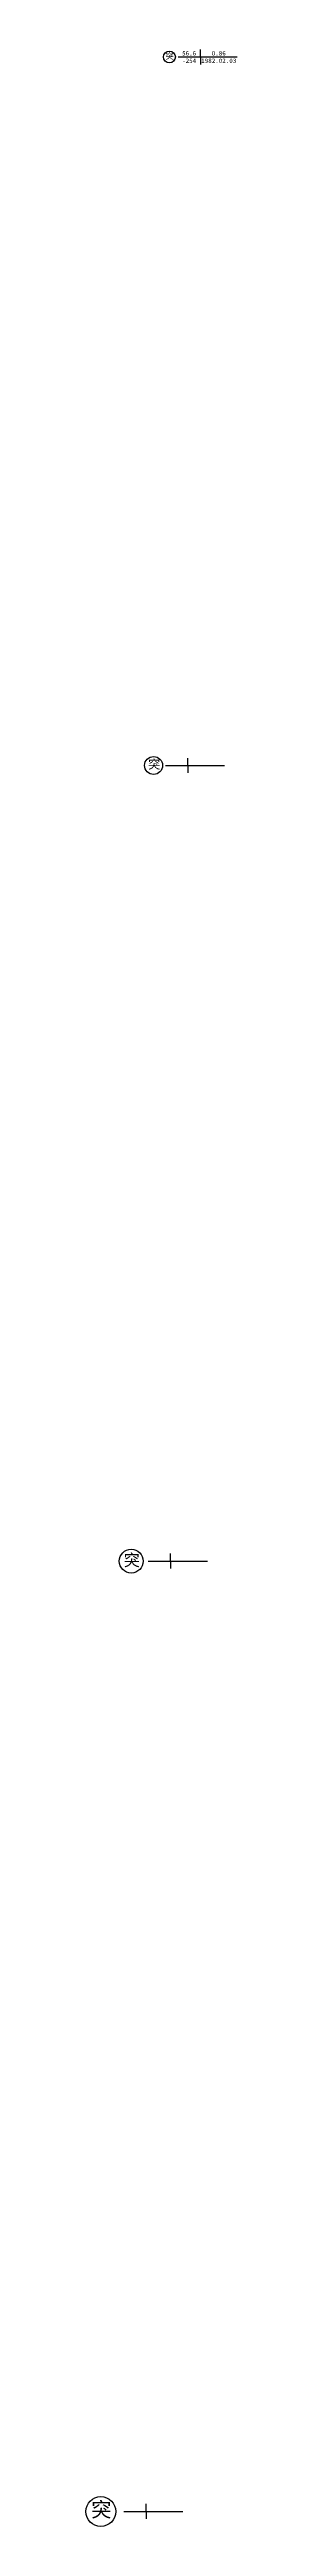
# Model space of a CAD drawing. Header units: millimetres. Extents: x 889 to 2243, y 443 to 1440.
# Drawn here: x 889 to 940, y 597 to 1428 of the extents above; entities that cross this region are included whole.
import ezdxf
from ezdxf.enums import TextEntityAlignment as Align

# ---------------------------------------------------------------- set-up
doc = ezdxf.new("R2010")
doc.units = ezdxf.units.MM
doc.styles.get("Standard").update_dxf_attribs({"font": 'SimSun.ttf'})

# ---------------------------------------------------------------- blocks, each defined once
blk = doc.blocks.new('中型突出点')
for p, q in [((11.44, -0.01), (11.44, 2.49)), ((3.97, -0.01), (23.75, -0.01)), ((11.44, -0.01), (11.44, -2.51))]:
    blk.add_line(p, q)
blk.add_circle((0, 0), 3)
at = {"color": 5, "insert": (0.19, 0.24), "char_height": 3, "attachment_point": 5}
blk.add_mtext_dynamic_manual_height_columns('{\\fSimSun|b0|i0|c134|p2;\\C256;突}', width=84.5105, gutter_width=12.5, heights=[0], dxfattribs=at)
for tag, p in [('突出煤量', (7.7, 1.24)), ('涌出瓦斯总量', (17.59, 1.24)), ('标高', (7.7, -1.26)), ('突出年月日', (17.59, -1.26))]:
    blk.add_attdef(tag, text='', height=1.5).set_placement(p, align=Align.MIDDLE_CENTER)
blk = doc.blocks.new('大型突出点')
for p, q in [((5.67, 0.02), (25.46, 0.02)), ((13.14, 0.02), (13.14, 2.52)), ((13.14, 0.02), (13.14, -2.48))]:
    blk.add_line(p, q)
blk.add_circle((0, 0), 4)
at = {"color": 5, "insert": (0.16, 0.11), "char_height": 4, "attachment_point": 5}
blk.add_mtext_dynamic_manual_height_columns('{\\fSimSun|b0|i0|c134|p2;\\C256;突}', width=84.5105, gutter_width=12.5, heights=[0], dxfattribs=at)
for tag, p in [('突出煤量', (9.41, 1.27)), ('涌出瓦斯总量', (19.3, 1.27)), ('标高', (9.41, -1.23)), ('突出年月日', (19.3, -1.23))]:
    blk.add_attdef(tag, text='', height=1.5).set_placement(p, align=Align.MIDDLE_CENTER)
blk = doc.blocks.new('特大型突出点')
for p, q in [((7.66, 0.06), (27.45, 0.06)), ((15.13, 0.06), (15.13, 2.56)), ((15.13, 0.06), (15.13, -2.44))]:
    blk.add_line(p, q)
blk.add_circle((0, 0), 5)
at = {"color": 5, "insert": (0.16, 0.4), "char_height": 5, "attachment_point": 5}
blk.add_mtext_dynamic_manual_height_columns('{\\fSimSun|b0|i0|c134|p2;\\C256;突}', width=84.5105, gutter_width=12.5, heights=[0], dxfattribs=at)
for tag, p in [('突出煤量', (11.4, 1.31)), ('涌出瓦斯总量', (21.29, 1.31)), ('标高', (11.4, -1.19)), ('突出年月日', (21.29, -1.19))]:
    blk.add_attdef(tag, text='', height=1.5).set_placement(p, align=Align.MIDDLE_CENTER)
blk = doc.blocks.new('小型突出点')
for p, q in [((2.87, 0), (22.66, 0)), ((10.34, 0), (10.34, 2.5)), ((10.34, 0), (10.34, -2.5))]:
    blk.add_line(p, q)
at = {"lineweight": -3}
blk.add_circle((0, 0), 2, dxfattribs=at)
at = {"insert": (0.06, 0.21), "char_height": 2, "attachment_point": 5}
blk.add_mtext_dynamic_manual_height_columns('{\\fSimSun|b0|i0|c134|p2;突}', width=40.7336, gutter_width=12.5, heights=[0], dxfattribs=at)
for tag, p in [('突出煤量', (6.61, 1.25)), ('涌出瓦斯总量', (16.5, 1.25)), ('标高', (6.61, -1.25)), ('突出年月日', (16.5, -1.25))]:
    blk.add_attdef(tag, text='', height=1.5).set_placement(p, align=Align.MIDDLE_CENTER)

msp = doc.modelspace()

# ---------------------------------------------------------------- block references
msp.add_blockref('小型突出点', (917.17, 1425.25)).add_auto_attribs({'突出煤量': '56.6', '涌出瓦斯总量': '0.86', '标高': '-254', '突出年月日': '1982.02.03'})
for name, p in [('中型突出点', (911.87, 1187.56)), ('大型突出点', (904.41, 920.62)), ('特大型突出点', (894.21, 601.74))]:
    msp.add_blockref(name, p)

doc.saveas('drawing.dxf')
